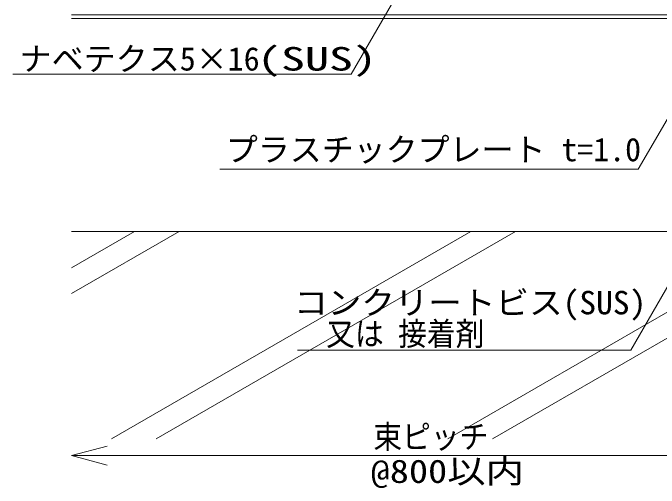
# Model space of a CAD drawing. Units: millimetres, scale not verified. Extents: x -4131 to 4169, y -981 to 998.
# Drawn here: x 1043.7 to 1331.8, y -655.6 to -443.6 of the extents above; entities that cross this region are included whole.
import ezdxf
from ezdxf.enums import TextEntityAlignment as Align

# ---------------------------------------------------------------- set-up
doc = ezdxf.new("R2010")
doc.units = ezdxf.units.MM
doc.header["$LTSCALE"] = 10
for name, color, linetype, lineweight in [('0-2_文字', 4, 'Continuous', 9), ('0-3_寸法', 7, 'Continuous', 9), ('0-4_一般', 4, 'Continuous', 9), ('0-9_大引', 4, 'Continuous', 9)]:
    doc.layers.add(name, color=color, linetype=linetype, lineweight=lineweight)
doc.styles.add('ＭＳ ゴシック', font='')
doc.styles.get('ＭＳ ゴシック').set_extended_font_data('MS Gothic')

# ---------------------------------------------------------------- blocks, each defined once
blk = doc.blocks.new('グループ-16-1')
at = {"layer": '0-3_寸法', "color": 4}
blk.add_line((18661.6, -3495.4), (11521.6, -3495.4), dxfattribs=at)
blk.add_lwpolyline([(11680.4, -3537.9), (11521.6, -3495.4), (11680.4, -3452.8)], dxfattribs=at)
at = {"layer": '0-3_寸法', "color": 4, "style": 'ＭＳ ゴシック'}
for s, width, p in [('束ピッチ', 0.9, (12867.3, -3494.8)), ('@800以内', 1.2, (12855.6, -3648.7))]:
    blk.add_text(s, height=104.5, dxfattribs=dict(at, width=width)).set_placement(p, align=Align.BOTTOM_LEFT)
blk = doc.blocks.new('グループ-43-1')
at = {"layer": '0-9_大引'}
for p, q in [((11521.6, -1529.4), (14661.6, -1529.4)), ((11521.6, -1545.4), (14661.6, -1545.4))]:
    blk.add_line(p, q, dxfattribs=at)

msp = doc.modelspace()

# ---------------------------------------------------------------- linework, layer by layer
at = {"layer": '0-2_文字'}
for p, q in [((1194.46, -470.99), (1219.99, -426.76)), ((1322.55, -513.35), (1359.91, -448.64)), ((1194.46, -470.99), (1043.65, -470.99)), ((1322.55, -513.35), (1135.93, -513.35)), ((1319.21, -594.03), (1349.38, -541.78)), ((1319.21, -594.03), (1170.53, -594.03))]:
    msp.add_line(p, q, dxfattribs=at)
at = {"layer": '0-4_一般'}
for p, q in [((1097.81, -541.14), (1069.81, -557.3)), ((1117.81, -541.14), (1069.81, -568.85)), ((1247.81, -541.14), (1087.6, -633.64)), ((1267.81, -541.14), (1107.6, -633.64)), ((1397.81, -541.14), (1237.6, -633.64)), ((1417.81, -541.14), (1257.6, -633.64))]:
    msp.add_line(p, q, dxfattribs=at)
at = {"layer": '0-4_一般', "color": 3}
msp.add_line((1069.81, -541.14), (1783.81, -541.14), dxfattribs=at)

# ---------------------------------------------------------------- block references
at = {"layer": '0-3_寸法', "xscale": 0.1, "yscale": 0.1}
msp.add_blockref('グループ-16-1', (-82.35, -291.6), dxfattribs=at)
at = {"layer": '0-9_大引', "xscale": 0.1, "yscale": 0.1}
msp.add_blockref('グループ-43-1', (-82.35, -291.6), dxfattribs=at)

# ---------------------------------------------------------------- texts
at = {"layer": '0-2_文字', "style": 'ＭＳ ゴシック'}
for s, height, p in [('ナベテクス5×16', 10.48, (1046.58, -472.49)), ('プラスチックプレート t=1.0', 10.45, (1138.6, -512.94))]:
    msp.add_text(s, height=height, dxfattribs=at).set_placement(p, align=Align.BOTTOM_LEFT)
for s, height, width, p in [('(SUS)', 10.48, 1.5, (1152.5, -472.49)), ('コンクリートビス(SUS)', 10.45, 1.05, (1169.08, -581.24)), ('\u3000又は 接着剤', 10.45, 0.9, (1170.53, -595.13))]:
    msp.add_text(s, height=height, dxfattribs=dict(at, width=width)).set_placement(p, align=Align.BOTTOM_LEFT)

doc.saveas('drawing.dxf')
